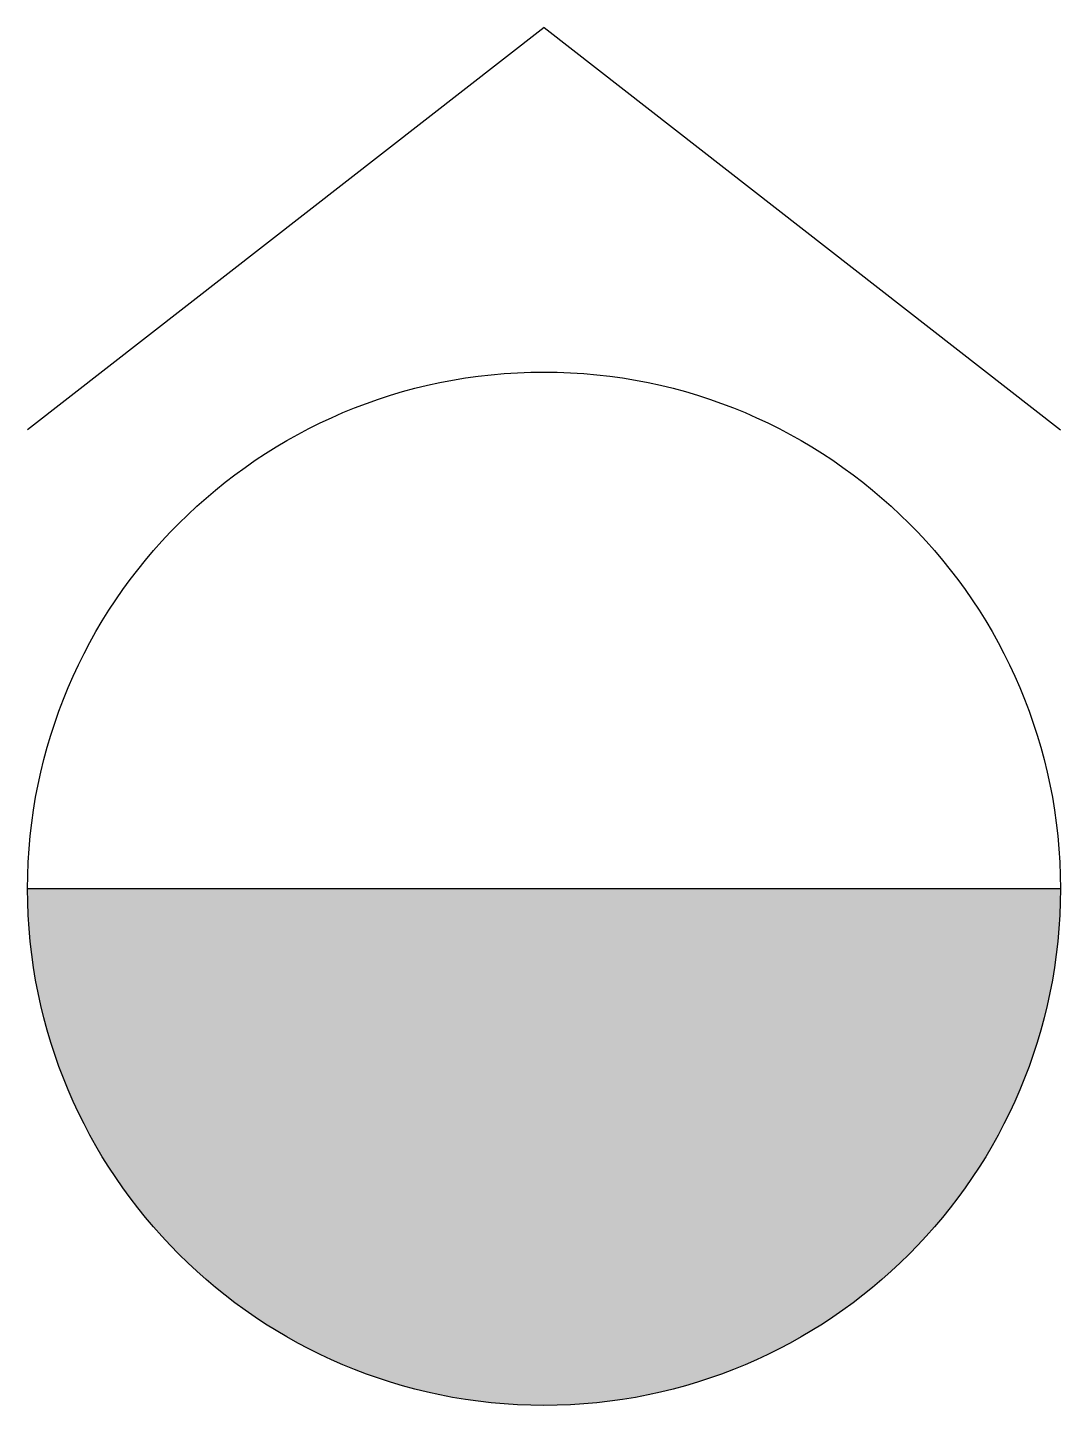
# Model space of a CAD drawing. Extents: x -7.5 to 7.5, y -7.5 to 12.5.
import ezdxf

# ---------------------------------------------------------------- set-up
doc = ezdxf.new("R2010")
doc.units = 0
doc.header["$MEASUREMENT"] = 0
doc.layers.get('0').update_dxf_attribs({"linetype": 'CONTINUOUS'})

msp = doc.modelspace()

# ---------------------------------------------------------------- hatches: boundary and pattern name
msp.add_hatch(color=256).paths.add_polyline_path([(7.5, 0), (-7.5, 0, 1)])

# ---------------------------------------------------------------- linework, layer by layer
for p, q in [((0, 12.5), (-7.5, 6.659)), ((0, 12.5), (7.5, 6.659)), ((7.5, 0), (-7.5, 0))]:
    msp.add_line(p, q)
msp.add_circle((0, 0), 7.5)

doc.saveas('drawing.dxf')
